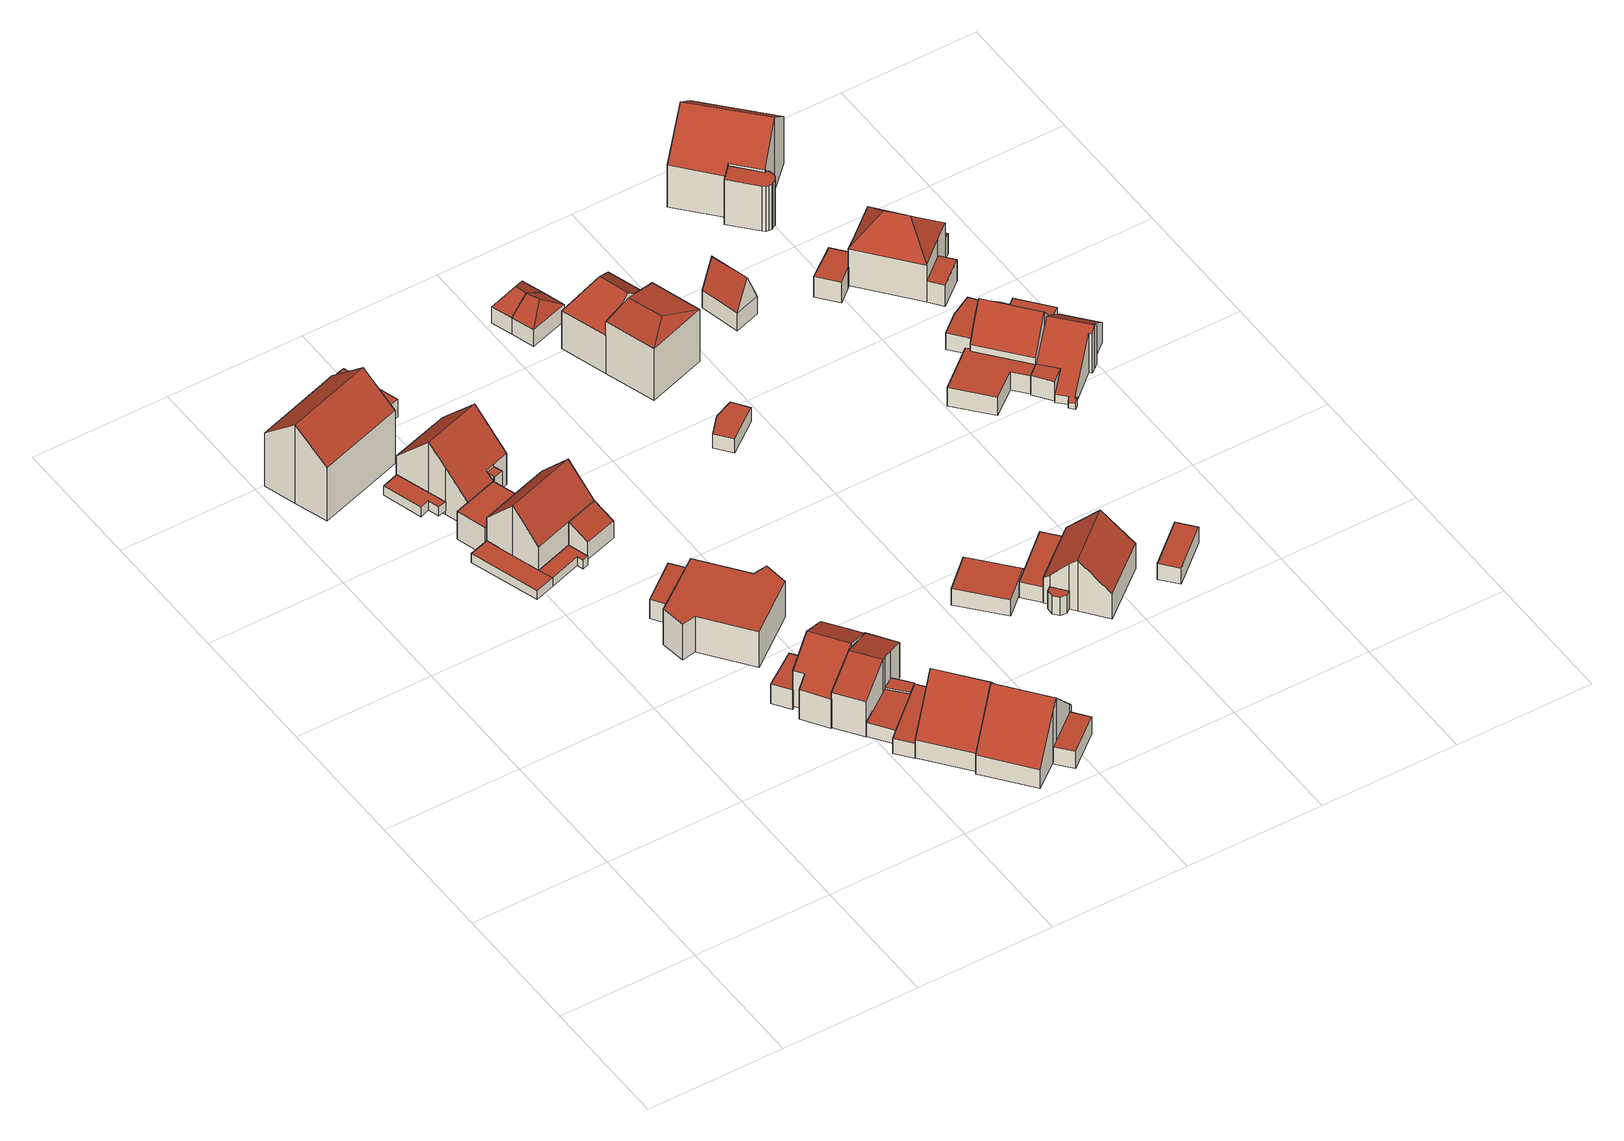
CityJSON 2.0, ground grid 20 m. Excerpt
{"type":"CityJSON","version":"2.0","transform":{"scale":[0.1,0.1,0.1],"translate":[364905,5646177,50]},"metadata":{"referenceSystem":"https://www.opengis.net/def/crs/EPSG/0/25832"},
"CityObjects":{
"building1":{"type":"Building","attributes":{"Geometrietyp2DReferenz":"3000","Gemeindeschluessel":"05315000","function":"31001_1010","roofType":"3100","measuredHeight":13.45,"storeysAboveGround":2},"address":[{"country":"Germany","locality":"Köln","thoroughfareNumber":"10","thoroughfareName":"Bruchfeld"}],"geometry":[{"type":"Solid","lod":"2","boundaries":[[[[0,1,2,3]],[[4,5,1,0]],[[6,7,5,4]],[[8,9,7,6]],[[10,11,9,8]],[[12,13,11,10]],[[3,2,13,12]],[[6,4,0,8]],[[3,12,10,8,0]],[[1,5,7,9,11,13,2]]]],"semantics":{"surfaces":[{"type":"WallSurface"},{"type":"RoofSurface"},{"type":"GroundSurface"}],"values":[[0,0,0,0,0,0,0,1,1,2]]}}]},
"building2":{"type":"Building","attributes":{"Geometrietyp2DReferenz":"3000","Gemeindeschluessel":"05315000","function":"31001_1110","roofType":"1000","measuredHeight":1.58,"storeysAboveGround":1},"address":[{"country":"Germany","locality":"Köln","thoroughfareNumber":"12","thoroughfareName":"Bruchfeld"}],"geometry":[{"type":"Solid","lod":"2","boundaries":[[[[14,15,16,17]],[[18,19,15,14]],[[20,21,19,18]],[[22,23,21,20]],[[24,25,23,22]],[[17,16,25,24]],[[22,20,18,14,17,24]],[[15,19,21,23,25,16]]]],"semantics":{"surfaces":[{"type":"WallSurface"},{"type":"RoofSurface"},{"type":"GroundSurface"}],"values":[[0,0,0,0,0,0,1,2]]}}]},
"building3":{"type":"Building","attributes":{"Gemeindeschluessel":"05315000","Geometrietyp2DReferenz":"3000","function":"31001_1110"},"address":[{"country":"Germany","locality":"Köln","thoroughfareNumber":"14","thoroughfareName":"Bruchfeld"}],"children":["building3-1","building3-2"]},
"building3-1":{"type":"BuildingPart","attributes":{"roofType":"1000","measuredHeight":1.55,"storeysAboveGround":1},"parents":["building3"],"geometry":[{"type":"Solid","lod":"2","boundaries":[[[[26,27,28,29]],[[30,31,27,26]],[[32,33,31,30]],[[34,35,36,37]],[[29,28,35,34]],[[37,32,30,26,29,34]],[[27,31,33,36,35,28]],[[37,36,33,32]]]],"semantics":{"surfaces":[{"type":"WallSurface"},{"type":"RoofSurface"},{"type":"GroundSurface"},{"type":"ClosureSurface"}],"values":[[0,0,0,0,0,1,2,3]]}}]},
"building3-2":{"type":"BuildingPart","attributes":{"roofType":"1000","measuredHeight":1.55,"storeysAboveGround":1},"parents":["building3"],"geometry":[{"type":"Solid","lod":"2","boundaries":[[[[37,36,38,39]],[[40,41,33,32]],[[42,43,41,40]],[[44,45,43,42]],[[39,38,45,44]],[[42,40,32,37,39,44]],[[36,33,41,43,45,38]],[[32,33,36,37]]]],"semantics":{"surfaces":[{"type":"WallSurface"},{"type":"RoofSurface"},{"type":"GroundSurface"},{"type":"ClosureSurface"}],"values":[[0,0,0,0,0,1,2,3]]}}]},
"building4":{"type":"Building","attributes":{"Geometrietyp2DReferenz":"3000","Gemeindeschluessel":"05315000","function":"31001_1110","roofType":"1000","measuredHeight":4.7,"storeysAboveGround":1},"address":[{"country":"Germany","locality":"Köln","thoroughfareNumber":"12","thoroughfareName":"Bruchfeld"}],"geometry":[{"type":"Solid","lod":"2","boundaries":[[[[46,47,48,49]],[[50,51,47,46]],[[52,53,51,50]],[[54,55,53,52]],[[56,57,55,54]],[[58,59,57,56]],[[49,48,59,58]],[[56,54,52,50,46,49,58]],[[47,51,53,55,57,59,48]]]],"semantics":{"surfaces":[{"type":"WallSurface"},{"type":"RoofSurface"},{"type":"GroundSurface"}],"values":[[0,0,0,0,0,0,0,1,2]]}}]},
"building5":{"type":"Building","attributes":{"Geometrietyp2DReferenz":"3000","Gemeindeschluessel":"05315000","function":"31001_2463","roofType":"1000","measuredHeight":3.43,"storeysAboveGround":1},"address":[{"country":"Germany","locality":"Köln","thoroughfareNumber":"18","thoroughfareName":"Bruchfeld"}],"geometry":[{"type":"Solid","lod":"2","boundaries":[[[[60,61,62,63]],[[64,65,61,60]],[[66,67,65,64]],[[63,62,67,66]],[[64,60,63,66]],[[61,65,67,62]]]],"semantics":{"surfaces":[{"type":"WallSurface"},{"type":"RoofSurface"},{"type":"GroundSurface"}],"values":[[0,0,0,0,1,2]]}}]},
"building6":{"type":"Building","attributes":{"Geometrietyp2DReferenz":"3000","Gemeindeschluessel":"05315000","function":"31001_1010","roofType":"3100","measuredHeight":10.34,"storeysAboveGround":1},"address":[{"country":"Germany","locality":"Köln","thoroughfareNumber":"14","thoroughfareName":"Bruchfeld"}],"geometry":[{"type":"Solid","lod":"2","boundaries":[[[[68,69,70,71]],[[72,73,69,68]],[[74,75,73,72]],[[76,77,75,74]],[[78,79,77,76]],[[80,81,79,78]],[[82,83,81,80]],[[71,70,83,82]],[[76,74,72,68,78]],[[71,82,80,78,68]],[[69,73,75,77,79,81,83,70]]]],"semantics":{"surfaces":[{"type":"WallSurface"},{"type":"RoofSurface"},{"type":"GroundSurface"}],"values":[[0,0,0,0,0,0,0,0,1,1,2]]}}]},
"building7":{"type":"Building","attributes":{"Geometrietyp2DReferenz":"3000","Gemeindeschluessel":"05315000","function":"31001_1010","roofType":"3100","measuredHeight":10.7,"storeysAboveGround":1},"address":[{"country":"Germany","locality":"Köln","thoroughfareNumber":"12","thoroughfareName":"Bruchfeld"}],"geometry":[{"type":"Solid","lod":"2","boundaries":[[[[84,85,86,87]],[[49,88,85,84]],[[89,90,88,49]],[[91,92,90,89]],[[93,94,92,91]],[[95,96,94,93]],[[97,98,96,95]],[[99,100,98,97]],[[101,102,100,99]],[[103,104,102,101]],[[87,86,104,103]],[[97,95,93,91,99]],[[89,49,84,87,103,101,99,91]],[[85,88,90,92,94,96,98,100,102,104,86]]]],"semantics":{"surfaces":[{"type":"WallSurface"},{"type":"RoofSurface"},{"type":"GroundSurface"}],"values":[[0,0,0,0,0,0,0,0,0,0,0,1,1,2]]}}]},
"building8":{"type":"Building","attributes":{"Geometrietyp2DReferenz":"3000","Gemeindeschluessel":"05315000","function":"31001_1010","roofType":"1000","measuredHeight":6.13,"storeysAboveGround":2},"address":[{"country":"Germany","locality":"Köln","thoroughfareNumber":"16","thoroughfareName":"Bruchfeld"}],"geometry":[{"type":"Solid","lod":"2","boundaries":[[[[105,106,107,108]],[[109,110,106,105]],[[111,112,110,109]],[[113,114,112,111]],[[115,116,114,113]],[[117,118,116,115]],[[119,120,118,117]],[[121,122,120,119]],[[123,124,122,121]],[[108,107,124,123]],[[121,119,117,115,113,111,109,105,108,123]],[[106,110,112,114,116,118,120,122,124,107]]]],"semantics":{"surfaces":[{"type":"WallSurface"},{"type":"RoofSurface"},{"type":"GroundSurface"}],"values":[[0,0,0,0,0,0,0,0,0,0,1,2]]}}]},
"building9":{"type":"Building","attributes":{"Geometrietyp2DReferenz":"3000","Gemeindeschluessel":"05315000","function":"31001_2463","roofType":"1000","measuredHeight":3.36,"storeysAboveGround":1},"address":[{"country":"Germany","locality":"Köln","thoroughfareNumber":"16","thoroughfareName":"Bruchfeld"}],"geometry":[{"type":"Solid","lod":"2","boundaries":[[[[125,126,127,128]],[[129,130,126,125]],[[131,132,130,129]],[[133,134,132,131]],[[135,136,134,133]],[[128,127,136,135]],[[133,131,129,125,128,135]],[[126,130,132,134,136,127]]]],"semantics":{"surfaces":[{"type":"WallSurface"},{"type":"RoofSurface"},{"type":"GroundSurface"}],"values":[[0,0,0,0,0,0,1,2]]}}]},
"building10":{"type":"Building","attributes":{"Geometrietyp2DReferenz":"3000","Gemeindeschluessel":"05315000","function":"31001_2463","roofType":"1000","measuredHeight":2.93,"storeysAboveGround":1},"address":[{"country":"Germany","locality":"Köln","thoroughfareNumber":"10","thoroughfareName":"Bruchfeld"}],"geometry":[{"type":"Solid","lod":"2","boundaries":[[[[137,138,139,140]],[[141,142,138,137]],[[143,144,142,141]],[[145,146,144,143]],[[147,148,146,145]],[[140,139,148,147]],[[145,143,141,137,140,147]],[[138,142,144,146,148,139]]]],"semantics":{"surfaces":[{"type":"WallSurface"},{"type":"RoofSurface"},{"type":"GroundSurface"}],"values":[[0,0,0,0,0,0,1,2]]}}]},
"building11":{"type":"Building","attributes":{"Geometrietyp2DReferenz":"3000","Gemeindeschluessel":"05315000","function":"51009_1610","roofType":"1000","measuredHeight":5.03},"geometry":[{"type":"Solid","lod":"2","boundaries":[[[[149,150,104,151]],[[152,153,150,149]],[[154,85,153,152]],[[155,86,85,154]],[[151,104,86,155]],[[154,152,149,151,155]],[[150,153,85,86,104]]]],"semantics":{"surfaces":[{"type":"WallSurface"},{"type":"RoofSurface"},{"type":"GroundSurface"}],"values":[[0,0,0,0,0,1,2]]}}]},
"building12":{"type":"Building","attributes":{"Geometrietyp2DReferenz":"3000","Gemeindeschluessel":"05315000","function":"31001_2463","roofType":"1000","measuredHeight":2.49,"storeysAboveGround":1},"address":[{"country":"Germany","locality":"Köln","thoroughfareNumber":"18a","thoroughfareName":"Bruchfeld"}],"geometry":[{"type":"Solid","lod":"2","boundaries":[[[[156,157,158,159]],[[160,161,157,156]],[[162,163,161,160]],[[159,158,163,162]],[[160,156,159,162]],[[157,161,163,158]]]],"semantics":{"surfaces":[{"type":"WallSurface"},{"type":"RoofSurface"},{"type":"GroundSurface"}],"values":[[0,0,0,0,1,2]]}}]},
"building13":{"type":"Building","attributes":{"Gemeindeschluessel":"05315000","Geometrietyp2DReferenz":"3000","function":"31001_1010"},"address":[{"country":"Germany","locality":"Köln","thoroughfareNumber":"18","thoroughfareName":"Bruchfeld"}],"children":["building13-1","building13-2"]},
"building13-1":{"type":"BuildingPart","attributes":{"roofType":"3100","measuredHeight":8.66,"storeysAboveGround":2},"parents":["building13"],"geometry":[{"type":"MultiSurface","lod":"2","boundaries":[[[164,165,166,167]],[[168,169,165,164]],[[170,171,169,168]],[[172,173,171,170]],[[174,175,173,172]],[[176,177,175,174]],[[178,179,177,176]],[[180,181,179,178]],[[182,183,184,185]],[[167,166,183,182]],[[172,170,168,164,167,174]],[[182,185,180,178,176,174,167]],[[165,169,171,173,175,177,179,181,184,183,166]],[[186,187,184,181]],[[180,185,188,189]],[[189,188,187,186]]],"semantics":{"surfaces":[{"type":"WallSurface"},{"type":"RoofSurface"},{"type":"GroundSurface"},{"type":"ClosureSurface"}],"values":[0,0,0,0,0,0,0,0,0,0,1,1,2,0,0,3]}}]},
"building13-2":{"type":"BuildingPart","attributes":{"roofType":"1000","measuredHeight":3.3,"storeysAboveGround":2},"address":[{"country":"Germany","locality":"Köln","thoroughfareNumber":"18","thoroughfareName":"Bruchfeld"}],"parents":["building13"],"geometry":[{"type":"Solid","lod":"2","boundaries":[[[[190,191,192,193]],[[188,187,191,190]],[[193,192,186,189]],[[188,190,193,189]],[[191,187,186,192]],[[188,189,186,187]]]],"semantics":{"surfaces":[{"type":"WallSurface"},{"type":"RoofSurface"},{"type":"GroundSurface"},{"type":"ClosureSurface"}],"values":[[0,0,0,1,2,3]]}}]},
"building14":{"type":"Building","attributes":{"Geometrietyp2DReferenz":"3000","Gemeindeschluessel":"05315000","function":"31001_2463","roofType":"2100","measuredHeight":4.57,"storeysAboveGround":1},"address":[{"country":"Germany","locality":"Köln","thoroughfareNumber":"14","thoroughfareName":"Bruchfeld"}],"geometry":[{"type":"Solid","lod":"2","boundaries":[[[[194,195,196,80]],[[197,198,195,194]],[[82,199,198,197]],[[80,196,199,82]],[[197,194,80,82]],[[195,198,199,196]]]],"semantics":{"surfaces":[{"type":"WallSurface"},{"type":"RoofSurface"},{"type":"GroundSurface"}],"values":[[0,0,0,0,1,2]]}}]},
"building15":{"type":"Building","attributes":{"Geometrietyp2DReferenz":"3000","Gemeindeschluessel":"05315000","function":"31001_1010","roofType":"3100","measuredHeight":8.18,"storeysAboveGround":2},"address":[{"country":"Germany","locality":"Köln","thoroughfareNumber":"18a","thoroughfareName":"Bruchfeld"}],"geometry":[{"type":"Solid","lod":"2","boundaries":[[[[200,201,202,203]],[[204,205,201,200]],[[206,207,205,204]],[[208,209,207,206]],[[210,211,209,208]],[[212,213,211,210]],[[214,215,213,212]],[[203,202,215,214]],[[206,204,200,208]],[[203,214,212,210,208,200]],[[201,205,207,209,211,213,215,202]]]],"semantics":{"surfaces":[{"type":"WallSurface"},{"type":"RoofSurface"},{"type":"GroundSurface"}],"values":[[0,0,0,0,0,0,0,0,1,1,2]]}}]},
"building16":{"type":"Building","attributes":{"Geometrietyp2DReferenz":"3000","Gemeindeschluessel":"05315000","function":"31001_2463","roofType":"1000","measuredHeight":2.64,"storeysAboveGround":1},"address":[{"country":"Germany","locality":"Köln","thoroughfareNumber":"20","thoroughfareName":"Bruchfeld"}],"geometry":[{"type":"Solid","lod":"2","boundaries":[[[[156,216,217,160]],[[218,219,216,156]],[[220,221,219,218]],[[222,223,221,220]],[[224,225,223,222]],[[160,217,225,224]],[[222,220,218,156,160,224]],[[216,219,221,223,225,217]]]],"semantics":{"surfaces":[{"type":"WallSurface"},{"type":"RoofSurface"},{"type":"GroundSurface"}],"values":[[0,0,0,0,0,0,1,2]]}}]},
"building17":{"type":"Building","attributes":{"Geometrietyp2DReferenz":"3000","Gemeindeschluessel":"05315000","function":"51009_1610","roofType":"1000","measuredHeight":2.63},"geometry":[{"type":"Solid","lod":"2","boundaries":[[[[226,227,215,228]],[[229,230,227,226]],[[231,202,230,229]],[[228,215,202,231]],[[229,226,228,231]],[[227,230,202,215]]]],"semantics":{"surfaces":[{"type":"WallSurface"},{"type":"RoofSurface"},{"type":"GroundSurface"}],"values":[[0,0,0,0,1,2]]}}]},
"building18":{"type":"Building","attributes":{"Geometrietyp2DReferenz":"3000","Gemeindeschluessel":"05315000","function":"31001_1010","roofType":"3100","measuredHeight":9.88,"storeysAboveGround":1},"address":[{"country":"Germany","locality":"Köln","thoroughfareNumber":"20","thoroughfareName":"Bruchfeld"}],"geometry":[{"type":"Solid","lod":"2","boundaries":[[[[232,233,234,235]],[[236,237,233,232]],[[238,239,237,236]],[[240,241,239,238]],[[242,243,241,240]],[[244,245,243,242]],[[235,234,245,244]],[[236,232,235,238]],[[244,242,240,238,235]],[[233,237,239,241,243,245,234]]]],"semantics":{"surfaces":[{"type":"WallSurface"},{"type":"RoofSurface"},{"type":"GroundSurface"}],"values":[[0,0,0,0,0,0,0,1,1,2]]}}]},
"building19":{"type":"Building","attributes":{"Geometrietyp2DReferenz":"3000","Gemeindeschluessel":"05315000","function":"31001_1010","roofType":"3100","measuredHeight":9.97,"storeysAboveGround":1},"address":[{"country":"Germany","locality":"Köln","thoroughfareNumber":"22","thoroughfareName":"Bruchfeld"}],"geometry":[{"type":"Solid","lod":"2","boundaries":[[[[246,247,248,249]],[[250,251,247,246]],[[252,253,251,250]],[[254,255,253,252]],[[256,257,255,254]],[[244,258,257,256]],[[259,260,258,244]],[[261,262,260,259]],[[249,248,262,261]],[[254,252,250,246,249,256]],[[261,259,244,256,249]],[[247,251,253,255,257,258,260,262,248]]]],"semantics":{"surfaces":[{"type":"WallSurface"},{"type":"RoofSurface"},{"type":"GroundSurface"}],"values":[[0,0,0,0,0,0,0,0,0,1,1,2]]}}]},
"building20":{"type":"Building","attributes":{"Geometrietyp2DReferenz":"3000","Gemeindeschluessel":"05315000","function":"31001_2463","roofType":"1000","measuredHeight":2.83,"storeysAboveGround":1},"address":[{"country":"Germany","locality":"Köln","thoroughfareNumber":"22","thoroughfareName":"Bruchfeld"}],"geometry":[{"type":"Solid","lod":"2","boundaries":[[[[263,264,265,266]],[[267,268,264,263]],[[269,270,268,267]],[[266,265,270,269]],[[267,263,266,269]],[[264,268,270,265]]]],"semantics":{"surfaces":[{"type":"WallSurface"},{"type":"RoofSurface"},{"type":"GroundSurface"}],"values":[[0,0,0,0,1,2]]}}]},
"building21":{"type":"Building","attributes":{"Geometrietyp2DReferenz":"3000","Gemeindeschluessel":"05315000","function":"51009_1611","roofType":"1000","measuredHeight":2.81},"geometry":[{"type":"Solid","lod":"2","boundaries":[[[[271,272,273,274]],[[275,276,272,271]],[[277,278,276,275]],[[274,273,278,277]],[[275,271,274,277]],[[272,276,278,273]]]],"semantics":{"surfaces":[{"type":"WallSurface"},{"type":"RoofSurface"},{"type":"GroundSurface"}],"values":[[0,0,0,0,1,2]]}}]},
"building22":{"type":"Building","attributes":{"Geometrietyp2DReferenz":"3000","Gemeindeschluessel":"05315000","function":"31001_2463","roofType":"5000","measuredHeight":4.91,"storeysAboveGround":1},"address":[{"country":"Germany","locality":"Köln","thoroughfareNumber":"3","thoroughfareName":"Im Langen Bruch"}],"geometry":[{"type":"Solid","lod":"2","boundaries":[[[[279,280,281,282]],[[283,284,280,279]],[[285,286,284,283]],[[282,281,286,285]],[[279,287,283]],[[285,288,282]],[[282,288,287,279]],[[283,287,288,285]],[[280,284,286,281]]]],"semantics":{"surfaces":[{"type":"WallSurface"},{"type":"RoofSurface"},{"type":"GroundSurface"}],"values":[[0,0,0,0,1,0,1,1,2]]}}]},
"building23":{"type":"Building","attributes":{"Geometrietyp2DReferenz":"3000","Gemeindeschluessel":"05315000","function":"31001_2463","roofType":"5000","measuredHeight":4.92,"storeysAboveGround":1},"address":[{"country":"Germany","locality":"Köln","thoroughfareNumber":"1","thoroughfareName":"Bruchfeld"}],"geometry":[{"type":"Solid","lod":"2","boundaries":[[[[289,290,286,285]],[[291,292,290,289]],[[282,281,292,291]],[[285,286,281,282]],[[289,293,291]],[[282,288,285]],[[285,288,293,289]],[[291,293,288,282]],[[290,292,281,286]]]],"semantics":{"surfaces":[{"type":"WallSurface"},{"type":"RoofSurface"},{"type":"GroundSurface"}],"values":[[0,0,0,0,1,0,1,1,2]]}}]},
"building24":{"type":"Building","attributes":{"Geometrietyp2DReferenz":"3000","Gemeindeschluessel":"05315000","function":"31001_2463","roofType":"1000","measuredHeight":2.4,"storeysAboveGround":1},"address":[{"country":"Germany","locality":"Köln","thoroughfareNumber":"3","thoroughfareName":"Bruchfeld"}],"geometry":[{"type":"Solid","lod":"2","boundaries":[[[[294,295,296,297]],[[298,299,295,294]],[[300,301,299,298]],[[302,303,301,300]],[[297,296,303,302]],[[300,298,294,297,302]],[[295,299,301,303,296]]]],"semantics":{"surfaces":[{"type":"WallSurface"},{"type":"RoofSurface"},{"type":"GroundSurface"}],"values":[[0,0,0,0,0,1,2]]}}]},
"building25":{"type":"Building","attributes":{"Geometrietyp2DReferenz":"3000","Gemeindeschluessel":"05315000","function":"31001_1010","roofType":"5000","measuredHeight":10.44,"storeysAboveGround":2},"address":[{"country":"Germany","locality":"Köln","thoroughfareNumber":"1","thoroughfareName":"Bruchfeld"}],"geometry":[{"type":"Solid","lod":"2","boundaries":[[[[304,305,306,307]],[[308,309,305,304]],[[310,311,309,308]],[[307,306,311,310]],[[304,312,308]],[[310,313,307]],[[307,313,312,304]],[[308,312,313,310]],[[305,309,311,306]]]],"semantics":{"surfaces":[{"type":"WallSurface"},{"type":"RoofSurface"},{"type":"GroundSurface"}],"values":[[0,0,0,0,1,0,1,1,2]]}}]},
"building26":{"type":"Building","attributes":{"Geometrietyp2DReferenz":"3000","Gemeindeschluessel":"05315000","function":"31001_1010","roofType":"5000","measuredHeight":9.77,"storeysAboveGround":2},"address":[{"country":"Germany","locality":"Köln","thoroughfareNumber":"3","thoroughfareName":"Bruchfeld"}],"geometry":[{"type":"Solid","lod":"2","boundaries":[[[[314,315,311,316]],[[317,318,315,314]],[[319,306,318,317]],[[316,311,306,319]],[[314,320,317]],[[319,321,316]],[[316,321,320,314]],[[317,320,321,319]],[[315,318,306,311]]]],"semantics":{"surfaces":[{"type":"WallSurface"},{"type":"RoofSurface"},{"type":"GroundSurface"}],"values":[[0,0,0,0,1,0,1,1,2]]}}]},
"building27":{"type":"Building","attributes":{"Geometrietyp2DReferenz":"3000","Gemeindeschluessel":"05315000","function":"51009_1611","roofType":"1000","measuredHeight":2.69},"geometry":[{"type":"Solid","lod":"2","boundaries":[[[[322,323,324,325]],[[326,327,323,322]],[[328,329,327,326]],[[325,324,329,328]],[[326,322,325,328]],[[323,327,329,324]]]],"semantics":{"surfaces":[{"type":"WallSurface"},{"type":"RoofSurface"},{"type":"GroundSurface"}],"values":[[0,0,0,0,1,2]]}}]},
"building28":{"type":"Building","attributes":{"Gemeindeschluessel":"05315000","Geometrietyp2DReferenz":"3000","function":"31001_1010"},"address":[{"country":"Germany","locality":"Köln","thoroughfareNumber":"13","thoroughfareName":"Bruchfeld"}],"children":["building28-1","building28-2"]},
"building28-1":{"type":"BuildingPart","attributes":{"roofType":"3100","measuredHeight":8.73,"storeysAboveGround":1},"parents":["building28"],"geometry":[{"type":"MultiSurface","lod":"2","boundaries":[[[330,331,332,333]],[[334,335,336,337]],[[338,327,335,334]],[[339,323,327,338]],[[340,341,323,339]],[[342,343,341,340]],[[344,345,343,342]],[[333,332,345,344]],[[344,342,340,333]],[[339,338,334,337,330,333,340]],[[331,336,335,327,323,341,343,345,332]],[[330,337,346,347]],[[347,346,336,331]]],"semantics":{"surfaces":[{"type":"WallSurface"},{"type":"RoofSurface"},{"type":"GroundSurface"},{"type":"ClosureSurface"}],"values":[0,0,0,0,0,0,0,0,1,1,2,0,3]}}]},
"building28-2":{"type":"BuildingPart","attributes":{"roofType":"1000","measuredHeight":3.13,"storeysAboveGround":1},"address":[{"country":"Germany","locality":"Köln","thoroughfareNumber":"13","thoroughfareName":"Bruchfeld"}],"parents":["building28"],"geometry":[{"type":"Solid","lod":"2","boundaries":[[[[346,336,348,349]],[[350,351,331,347]],[[352,353,351,350]],[[354,355,353,352]],[[349,348,355,354]],[[352,350,347,346,349,354]],[[336,331,351,353,355,348]],[[346,347,331,336]]]],"semantics":{"surfaces":[{"type":"WallSurface"},{"type":"RoofSurface"},{"type":"GroundSurface"},{"type":"ClosureSurface"}],"values":[[0,0,0,0,0,1,2,3]]}}]},
"building29":{"type":"Building","attributes":{"Geometrietyp2DReferenz":"3000","Gemeindeschluessel":"05315000","function":"31001_2000","roofType":"3100","measuredHeight":7.62,"storeysAboveGround":1},"address":[{"country":"Germany","locality":"Köln","thoroughfareNumber":"3","thoroughfareName":"Bruchfeld"}],"geometry":[{"type":"Solid","lod":"2","boundaries":[[[[356,357,358,359]],[[360,361,357,356]],[[362,363,361,360]],[[359,358,363,362]],[[356,364,360]],[[362,365,359]],[[359,365,364,356]],[[360,364,365,362]],[[357,361,363,358]]]],"semantics":{"surfaces":[{"type":"WallSurface"},{"type":"RoofSurface"},{"type":"GroundSurface"}],"values":[[0,0,0,0,0,0,1,1,2]]}}]},
"building30":{"type":"Building","attributes":{"Geometrietyp2DReferenz":"3000","Gemeindeschluessel":"05315000","function":"31001_2000","roofType":"1000","measuredHeight":2.7,"storeysAboveGround":1},"address":[{"country":"Germany","locality":"Köln","thoroughfareNumber":"731","thoroughfareName":"Brücker Mauspfad"}],"geometry":[{"type":"Solid","lod":"2","boundaries":[[[[366,367,368,369]],[[370,371,367,366]],[[372,373,371,370]],[[369,368,373,372]],[[370,366,369,372]],[[367,371,373,368]]]],"semantics":{"surfaces":[{"type":"WallSurface"},{"type":"RoofSurface"},{"type":"GroundSurface"}],"values":[[0,0,0,0,1,2]]}}]},
"building31":{"type":"Building","attributes":{"Geometrietyp2DReferenz":"3000","Gemeindeschluessel":"05315000","function":"31001_2463","roofType":"1000","measuredHeight":3.5,"storeysAboveGround":1},"address":[{"country":"Germany","locality":"Köln","thoroughfareNumber":"739","thoroughfareName":"Brücker Mauspfad"}],"geometry":[{"type":"Solid","lod":"2","boundaries":[[[[374,375,376,377]],[[378,379,375,374]],[[380,381,379,378]],[[382,383,381,380]],[[377,376,383,382]],[[380,378,374,377,382]],[[375,379,381,383,376]]]],"semantics":{"surfaces":[{"type":"WallSurface"},{"type":"RoofSurface"},{"type":"GroundSurface"}],"values":[[0,0,0,0,0,1,2]]}}]},
"building32":{"type":"Building","attributes":{"Gemeindeschluessel":"05315000","Geometrietyp2DReferenz":"3000","function":"31001_1120"},"address":[{"country":"Germany","locality":"Köln","thoroughfareNumber":"737","thoroughfareName":"Brücker Mauspfad"}],"children":["building32-1","building32-2","building32-3"]},
"building32-1":{"type":"BuildingPart","attributes":{"roofType":"3100","measuredHeight":8.73,"storeysAboveGround":1},"parents":["building32"],"geometry":[{"type":"MultiSurface","lod":"2","boundaries":[[[384,385,386,387]],[[388,389,390,391]],[[392,393,389,388]],[[394,395,393,392]],[[396,397,395,394]],[[387,386,398,399]],[[388,391,400,384,387,392]],[[399,396,394,392,387]],[[385,401,390,389,393,395,397,398,386]],[[402,403,401,385]],[[384,400,404,405]],[[405,404,403,402]],[[391,406,404,400]],[[403,407,390,401]],[[404,406,407,403]],[[399,398,397,396]]],"semantics":{"surfaces":[{"type":"WallSurface"},{"type":"RoofSurface"},{"type":"GroundSurface"},{"type":"ClosureSurface"}],"values":[0,0,0,0,0,0,1,1,2,0,0,3,0,0,3,3]}}]},
"building32-2":{"type":"BuildingPart","attributes":{"roofType":"1000","measuredHeight":4.33,"storeysAboveGround":1},"parents":["building32"],"geometry":[{"type":"Solid","lod":"2","boundaries":[[[[408,409,397,396]],[[410,411,409,408]],[[399,398,411,410]],[[410,408,396,399]],[[409,411,398,397]],[[396,397,398,399]]]],"semantics":{"surfaces":[{"type":"WallSurface"},{"type":"RoofSurface"},{"type":"GroundSurface"},{"type":"ClosureSurface"}],"values":[[0,0,0,1,2,3]]}}]},
"building32-3":{"type":"BuildingPart","attributes":{"roofType":"1000","measuredHeight":3.14,"storeysAboveGround":1},"address":[{"country":"Germany","locality":"Köln","thoroughfareNumber":"737","thoroughfareName":"Brücker Mauspfad"}],"parents":["building32"],"geometry":[{"type":"Solid","lod":"2","boundaries":[[[[406,407,412,413]],[[414,415,402,405]],[[416,417,415,414]],[[418,419,417,416]],[[420,421,419,418]],[[422,423,421,420]],[[413,412,423,422]],[[420,418,416,414,405,404,406,413,422]],[[407,403,402,415,417,419,421,423,412]],[[406,404,403,407]],[[404,405,402,403]]]],"semantics":{"surfaces":[{"type":"WallSurface"},{"type":"RoofSurface"},{"type":"GroundSurface"},{"type":"ClosureSurface"}],"values":[[0,0,0,0,0,0,0,1,2,3,3]]}}]},
"building33":{"type":"Building","attributes":{"Geometrietyp2DReferenz":"3000","Gemeindeschluessel":"05315000","function":"31001_1110","roofType":"1000","measuredHeight":2.87,"storeysAboveGround":1},"address":[{"country":"Germany","locality":"Köln","thoroughfareNumber":"737","thoroughfareName":"Brücker Mauspfad"}],"geometry":[{"type":"Solid","lod":"2","boundaries":[[[[424,425,426,427]],[[428,429,425,424]],[[430,431,429,428]],[[432,433,431,430]],[[434,435,433,432]],[[427,426,435,434]],[[432,430,428,424,427,434]],[[425,429,431,433,435,426]]]],"semantics":{"surfaces":[{"type":"WallSurface"},{"type":"RoofSurface"},{"type":"GroundSurface"}],"values":[[0,0,0,0,0,0,1,2]]}}]},
"building34":{"type":"Building","attributes":{"Gemeindeschluessel":"05315000","Geometrietyp2DReferenz":"3000","function":"31001_1010"},"address":[{"country":"Germany","locality":"Köln","thoroughfareNumber":"741","thoroughfareName":"Brücker Mauspfad"}],"children":["building34-1","building34-2"]},
"building34-1":{"type":"BuildingPart","attributes":{"roofType":"3100","measuredHeight":12.5,"storeysAboveGround":2},"parents":["building34"],"geometry":[{"type":"MultiSurface","lod":"2","boundaries":[[[436,437,438,439]],[[440,441,437,436]],[[442,443,441,440]],[[444,445,443,442]],[[446,447,445,444]],[[448,449,447,446]],[[450,451,449,448]],[[440,436,439,452,453,450,448,442]],[[446,444,442,448]],[[438,437,441,443,445,447,449,451,454,455]],[[452,456,457]],[[457,456,439,438,455]],[[450,453,458,459]],[[459,458,454,451]],[[453,452,457,458]],[[458,457,455,454]]],"semantics":{"surfaces":[{"type":"WallSurface"},{"type":"RoofSurface"},{"type":"GroundSurface"},{"type":"ClosureSurface"}],"values":[0,0,0,0,0,0,0,1,1,2,0,3,0,3,0,3]}}]},
"building34-2":{"type":"BuildingPart","attributes":{"roofType":"1000","measuredHeight":7.66,"storeysAboveGround":2},"address":[{"country":"Germany","locality":"Köln","thoroughfareNumber":"741","thoroughfareName":"Brücker Mauspfad"}],"parents":["building34"],"geometry":[{"type":"MultiSurface","lod":"2","boundaries":[[[460,461,451,459]],[[462,463,461,460]],[[464,465,463,462]],[[466,467,465,464]],[[468,469,467,466]],[[470,471,469,468]],[[472,473,471,470]],[[474,475,473,472]],[[476,477,475,474]],[[478,479,477,476]],[[480,481,479,478]],[[482,483,481,480]],[[484,438,483,482]],[[480,478,476,474,472,470,468,466,464,462,460,459,458,457,484,482]],[[455,454,451,461,463,465,467,469,471,473,475,477,479,481,483,438]],[[484,456,439]],[[439,456,457,455,438]],[[457,458,454,455]],[[458,459,451,454]]],"semantics":{"surfaces":[{"type":"WallSurface"},{"type":"RoofSurface"},{"type":"GroundSurface"},{"type":"ClosureSurface"}],"values":[0,0,0,0,0,0,0,0,0,0,0,0,0,1,2,0,3,3,3]}}]},
"building35":{"type":"Building","attributes":{"Gemeindeschluessel":"05315000","Geometrietyp2DReferenz":"3000","function":"31001_1010"},"address":[{"country":"Germany","locality":"Köln","thoroughfareNumber":"735","thoroughfareName":"Brücker Mauspfad"}],"children":["building35-1","building35-2"]},
"building35-1":{"type":"BuildingPart","attributes":{"roofType":"3100","measuredHeight":7.36,"storeysAboveGround":1},"parents":["building35"],"geometry":[{"type":"MultiSurface","lod":"2","boundaries":[[[485,486,487,488]],[[489,490,486,485]],[[491,492,490,489]],[[493,494,492,491]],[[495,496,494,493]],[[497,498,496,495]],[[499,500,501,405]],[[502,503,500,499]],[[504,505,503,502]],[[506,507,505,504]],[[508,509,507,506]],[[510,511,509,508]],[[512,513,511,510]],[[488,487,513,512]],[[405,514,497,495,493,491,489,485,488,512,510,499]],[[508,506,504,502,499,510]],[[486,490,492,494,496,498,515,501,500,503,505,507,509,511,513,487]],[[516,517,515,498]],[[514,517,516,497]],[[517,385,501,515]],[[514,405,385,517]]],"semantics":{"surfaces":[{"type":"WallSurface"},{"type":"RoofSurface"},{"type":"GroundSurface"},{"type":"ClosureSurface"}],"values":[0,0,0,0,0,0,0,0,0,0,0,0,0,0,1,1,2,0,3,0,3]}}]},
"building35-2":{"type":"BuildingPart","attributes":{"roofType":"1000","measuredHeight":3.29,"storeysAboveGround":1},"address":[{"country":"Germany","locality":"Köln","thoroughfareNumber":"735","thoroughfareName":"Brücker Mauspfad"}],"parents":["building35"],"geometry":[{"type":"MultiSurface","lod":"2","boundaries":[[[518,385,519,520]],[[521,522,516,523]],[[520,519,522,521]],[[523,524,518,520,521]],[[385,517,516,522,519]],[[518,524,514,405]],[[517,385,405,514]],[[524,523,497,514]],[[516,517,514,497]]],"semantics":{"surfaces":[{"type":"WallSurface"},{"type":"RoofSurface"},{"type":"GroundSurface"},{"type":"ClosureSurface"}],"values":[0,0,0,1,2,0,3,0,3]}}]},
"building36":{"type":"Building","attributes":{"Gemeindeschluessel":"05315000","Geometrietyp2DReferenz":"3000","function":"31001_1010"},"address":[{"country":"Germany","locality":"Köln","thoroughfareNumber":"739","thoroughfareName":"Brücker Mauspfad"}],"children":["building36-1","building36-2"]},
"building36-1":{"type":"BuildingPart","attributes":{"roofType":"3200","measuredHeight":10.21,"storeysAboveGround":2},"parents":["building36"],"geometry":[{"type":"MultiSurface","lod":"2","boundaries":[[[525,526,527,528]],[[529,530,526,525]],[[531,532,530,529]],[[533,534,532,531]],[[535,536,537,538]],[[528,527,536,535]],[[539,538,533,531,540]],[[531,529,525,540]],[[540,525,528,539]],[[528,535,538,539]],[[526,530,532,534,537,536,527]],[[541,542,537,534]],[[533,538,543,544]],[[544,543,542,541]]],"semantics":{"surfaces":[{"type":"WallSurface"},{"type":"RoofSurface"},{"type":"GroundSurface"},{"type":"ClosureSurface"}],"values":[0,0,0,0,0,0,1,1,1,1,2,0,0,3]}}]},
"building36-2":{"type":"BuildingPart","attributes":{"roofType":"1000","measuredHeight":3.47,"storeysAboveGround":2},"address":[{"country":"Germany","locality":"Köln","thoroughfareNumber":"739","thoroughfareName":"Brücker Mauspfad"}],"parents":["building36"],"geometry":[{"type":"Solid","lod":"2","boundaries":[[[[545,546,547,548]],[[543,542,546,545]],[[548,547,541,544]],[[543,545,548,544]],[[546,542,541,547]],[[543,544,541,542]]]],"semantics":{"surfaces":[{"type":"WallSurface"},{"type":"RoofSurface"},{"type":"GroundSurface"},{"type":"ClosureSurface"}],"values":[[0,0,0,1,2,3]]}}]},
"building37":{"type":"Building","attributes":{"Geometrietyp2DReferenz":"3000","Gemeindeschluessel":"05315000","function":"51009_1610","roofType":"5000","measuredHeight":4.23},"geometry":[{"type":"Solid","lod":"2","boundaries":[[[[549,550,551,552]],[[553,554,550,549]],[[555,556,554,553]],[[552,551,556,555]],[[549,557,553]],[[555,558,552]],[[552,558,557,549]],[[553,557,558,555]],[[550,554,556,551]]]],"semantics":{"surfaces":[{"type":"WallSurface"},{"type":"RoofSurface"},{"type":"GroundSurface"}],"values":[[0,0,0,0,1,0,1,1,2]]}}]},
"building38":{"type":"Building","attributes":{"Geometrietyp2DReferenz":"3000","Gemeindeschluessel":"05315000","function":"31001_1110","roofType":"1000","measuredHeight":3.59,"storeysAboveGround":1},"address":[{"country":"Germany","locality":"Köln","thoroughfareNumber":"739","thoroughfareName":"Brücker Mauspfad"}],"geometry":[{"type":"Solid","lod":"2","boundaries":[[[[559,560,536,561]],[[562,563,560,559]],[[564,527,563,562]],[[561,536,527,564]],[[562,559,561,564]],[[560,563,527,536]]]],"semantics":{"surfaces":[{"type":"WallSurface"},{"type":"RoofSurface"},{"type":"GroundSurface"}],"values":[[0,0,0,0,1,2]]}}]}
},
"vertices":[
[25,947,143],[25,947,8],[41,899,8],[41,899,99],[10,994,99],[10,994,8],[137,1035,99],[137,1035,8],[152,987,143],[152,987,8],[154,983,138],[154,983,8],[168,939,99],[168,939,8],
[171,829,29],[171,829,13],[147,903,13],[147,903,29],[159,826,29],[159,826,13],[154,842,29],[154,842,13],[140,837,29],[140,837,13],[122,895,29],[122,895,13],
[175,745,25],[175,745,10],[149,737,10],[149,737,25],[178,746,25],[178,746,10],[203,666,25],[203,666,10],[181,636,25],[181,636,10],[210,645,10],[210,645,25],
[256,660,10],[256,660,25],[259,684,25],[259,684,10],[268,654,25],[268,654,10],[259,651,25],[259,651,10],
[230,810,49],[230,810,2],[182,795,2],[182,795,49],[230,808,49],[230,808,2],[243,767,49],[243,767,2],[178,746,49],[178,746,2],[175,745,49],[175,745,2],[162,789,49],[162,789,2],
[387,330,46],[387,330,12],[370,353,12],[370,353,46],[338,295,46],[338,295,12],[321,319,46],[321,319,12],
[190,706,110],[190,706,6],[203,666,6],[203,666,64],[178,746,64],[178,746,6],[243,767,64],[243,767,6],[282,779,64],[282,779,6],[294,739,110],[294,739,6],[307,699,64],[307,699,6],[259,684,64],[259,684,6],
[230,810,48],[230,810,7],[226,821,7],[226,821,60],[182,795,7],[171,829,86],[171,829,7],[163,855,114],[163,855,7],[147,903,61],[147,903,7],[147,904,60],[147,904,7],[233,931,60],[233,931,7],[249,882,114],[249,882,7],[264,833,60],[264,833,7],[240,825,60],[240,825,7],
[340,531,82],[340,531,21],[296,498,21],[296,498,82],[344,526,82],[344,526,21],[391,465,82],[391,465,21],[412,468,82],[412,468,21],[416,432,82],[416,432,21],[339,373,82],[339,373,21],[288,440,82],[288,440,21],[267,437,82],[267,437,21],[262,473,82],[262,473,21],
[356,535,49],[356,535,16],[331,568,16],[331,568,49],[344,526,49],[344,526,16],[340,531,49],[340,531,16],[296,498,49],[296,498,16],[276,526,49],[276,526,16],
[186,1084,46],[186,1084,16],[181,1083,16],[181,1083,46],[212,1001,46],[212,1001,16],[154,983,46],[154,983,16],[137,1035,46],[137,1035,16],[128,1066,46],[128,1066,16],
[244,812,57],[244,812,7],[240,825,57],[230,808,57],[230,808,7],[230,810,57],[226,821,57],
[457,210,45],[457,210,21],[435,235,21],[435,235,45],[406,165,45],[406,165,21],[383,197,45],[383,197,21],
[356,235,68],[356,235,18],[411,274,18],[411,274,104],[332,271,69],[332,271,18],[347,282,79],[347,282,18],[338,295,79],[338,295,18],[377,323,104],[377,323,18],[387,330,98],[387,330,18],[415,350,79],[415,350,18],[417,348,79],[417,348,18],[450,302,79],[450,302,18],[436,322,18],[436,322,79],[417,348,20],[436,322,20],[436,322,53],[417,348,53],
[451,333,53],[451,333,20],[433,359,20],[433,359,53],
[316,669,48],[316,669,19],[307,699,19],[268,654,48],[268,654,19],[259,684,19],
[430,231,101],[430,231,20],[435,235,20],[435,235,99],[383,197,80],[383,197,20],[356,235,80],[356,235,20],[403,268,101],[403,268,20],[450,302,80],[450,302,20],[476,264,80],[476,264,20],[451,246,92],[451,246,20],
[457,210,19],[406,165,19],[471,222,45],[471,222,19],[492,196,45],[492,196,19],[413,132,45],[413,132,19],[395,155,45],[395,155,19],
[471,222,47],[471,222,20],[451,246,47],[457,210,47],[457,210,20],[435,235,47],
[463,70,51],[463,70,20],[510,108,20],[510,108,119],[413,132,51],[413,132,20],[460,170,119],[460,170,20],[492,196,73],[492,196,20],[507,208,51],[507,208,20],[556,146,51],[556,146,20],
[553,33,107],[553,33,19],[562,40,19],[562,40,119],[514,2,51],[514,2,19],[461,68,51],[461,68,19],[463,70,54],[463,70,19],[509,107,119],[509,107,19],[556,146,19],[610,79,51],[610,79,19],[605,75,58],[605,75,19],
[623,52,45],[623,52,16],[605,75,16],[605,75,45],[572,11,45],[572,11,16],[553,33,45],[553,33,16],
[696,320,48],[696,320,20],[645,378,20],[645,378,48],[652,281,48],[652,281,20],[601,338,48],[601,338,20],
[399,1074,49],[399,1074,21],[409,1044,21],[409,1044,49],[456,1092,49],[456,1092,21],[466,1062,49],[466,1062,21],[432,1070,70],[437,1053,70],
[477,1028,49],[477,1028,21],[420,1010,49],[420,1010,21],[444,1034,70],
[557,773,44],[557,773,20],[529,761,20],[529,761,44],[573,750,44],[573,750,20],[525,714,44],[525,714,20],[507,737,44],[507,737,20],
[446,986,88],[446,986,23],[467,919,23],[467,919,88],[532,1013,88],[532,1013,23],[554,946,88],[554,946,23],[496,977,128],[510,933,128],
[577,873,112],[577,873,23],[554,946,112],[491,845,112],[491,845,23],[467,919,112],[527,882,120],[510,933,120],
[772,339,47],[772,339,20],[750,365,20],[750,365,47],[699,279,47],[699,279,20],[679,303,47],[679,303,20],
[720,252,97],[720,252,20],[727,243,20],[727,243,107],[699,278,63],[699,278,20],[704,272,20],[704,272,70],[699,279,63],[772,339,63],[800,304,107],[800,304,20],[829,268,63],[829,268,20],[755,208,63],[755,208,20],[704,272,51],[720,252,51],
[698,267,20],[698,267,51],[714,247,51],[714,247,20],[704,248,51],[704,248,20],[697,256,51],[697,256,20],
[682,903,56],[682,903,26],[664,960,26],[664,960,56],[644,891,56],[644,891,26],[631,950,56],[631,950,26],[663,897,102],[648,955,102],
[918,261,50],[918,261,23],[898,285,23],[898,285,50],[859,211,50],[859,211,23],[839,234,50],[839,234,23],
[821,894,65],[821,894,30],[799,920,30],[799,920,65],[800,877,65],[800,877,30],[778,859,65],[778,859,30],[755,887,65],[755,887,30],
[898,601,79],[898,601,36],[927,626,36],[927,626,123],[863,684,110],[863,684,36],[846,669,36],[846,669,84],[872,691,123],[872,691,36],[901,715,79],[901,715,36],[918,694,79],[918,694,36],[955,650,36],[955,650,79],[843,666,79],[843,666,36],[898,601,37],[843,666,37],[843,666,68],[898,601,68],[846,669,68],[846,669,37],
[933,707,79],[933,707,36],[970,663,79],[970,663,36],
[841,674,37],[841,674,68],[884,589,68],[884,589,37],[881,587,68],[881,587,37],[864,607,68],[864,607,37],[826,577,68],[826,577,37],[783,626,68],[783,626,37],
[896,753,63],[896,753,35],[866,737,35],[866,737,63],[915,727,63],[915,727,35],[901,715,63],[901,715,35],[863,684,63],[863,684,35],[838,714,63],[838,714,35],
[691,1122,102],[691,1122,30],[742,1066,30],[742,1066,100],[734,1160,152],[734,1160,30],[736,1162,155],[736,1162,30],[773,1196,111],[773,1196,30],[855,1108,111],[855,1108,30],[819,1074,155],[819,1074,30],[785,1042,114],[785,1042,30],[751,1075,111],[783,1040,111],[783,1040,30],[751,1075,30],[747,1071,107],[751,1075,107],[783,1040,107],[785,1042,107],
[788,1039,107],[788,1039,30],[789,1035,107],[789,1035,30],[790,1031,107],[790,1031,30],[789,1027,107],[789,1027,30],[787,1024,107],[787,1024,30],[785,1021,107],[785,1021,30],[781,1019,107],[781,1019,30],[778,1017,107],[778,1017,30],[774,1017,107],[774,1017,30],[770,1018,107],[770,1018,30],[766,1021,107],[766,1021,30],[733,1057,107],[733,1057,30],[742,1066,107],
[918,542,49],[918,542,34],[965,583,34],[965,583,101],[920,540,49],[920,540,34],[915,536,44],[915,536,34],[908,543,43],[908,543,34],[912,548,48],[912,548,34],[900,561,47],[900,561,34],[934,632,108],[934,632,34],[898,601,34],[970,663,68],[970,663,34],[1008,619,68],[1008,619,34],[979,595,100],[979,595,34],[982,591,100],[982,591,34],[975,585,108],[975,585,34],[968,580,101],[968,580,34],[919,577,68],[919,577,34],[900,561,36],[919,577,36],
[898,601,69],[884,589,36],[884,589,69],[881,587,69],[881,587,36],[900,561,69],[919,577,69],
[800,877,97],[800,877,34],[865,799,34],[865,799,97],[821,894,97],[821,894,34],[862,928,97],[862,928,34],[901,880,97],[901,880,34],[902,830,97],[902,830,34],[926,850,34],[926,850,97],[874,850,136],[852,876,136],[901,880,35],[926,850,35],[926,850,70],[901,880,70],
[934,856,70],[934,856,35],[908,886,35],[908,886,70],
[915,727,67],[915,727,37],[901,715,37],[901,715,67],[933,707,67],[933,707,37],[918,694,67],[918,694,37],[916,710,79],[909,704,79],
[918,811,70],[918,811,34],[902,830,70],[880,780,70],[880,780,34],[865,799,70]
]}
